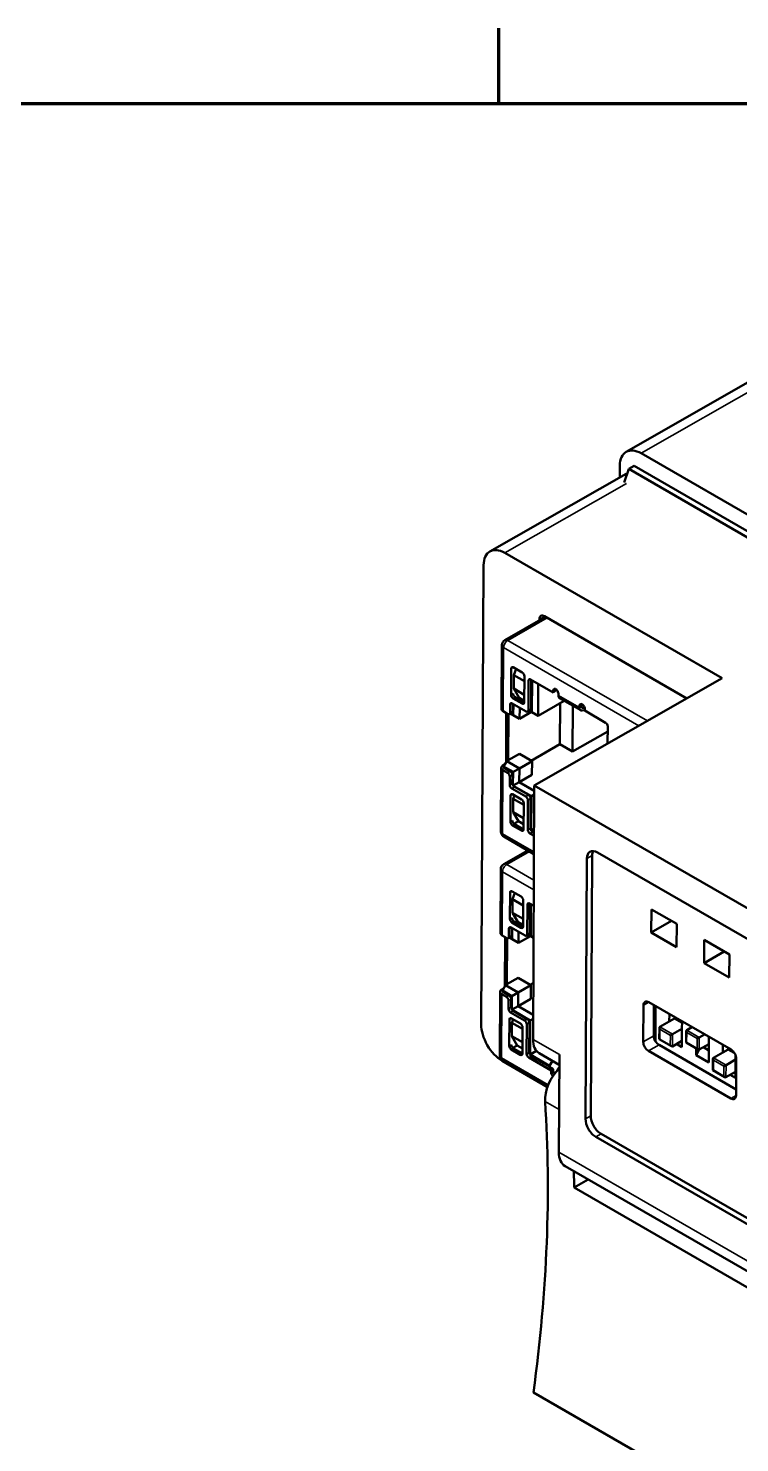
# Model space of a CAD drawing. Header units: millimetres. Extents: x -32 to 1257, y -135 to 348.
# Drawn here: x 274.9 to 313, y 263.8 to 339.7 of the extents above; entities that cross this region are included whole.
import ezdxf

# ---------------------------------------------------------------- set-up
doc = ezdxf.new("R2010")
doc.units = ezdxf.units.MM
for name, color, linetype, lineweight in [('경계(ISO)', 7, 'Continuous', 70), ('외형선(ISO)', 7, 'Continuous', 50), ('좁은 외형선(ISO)', 7, 'Continuous', 35)]:
    doc.layers.add(name, color=color, linetype=linetype, lineweight=lineweight)

# ---------------------------------------------------------------- blocks, each defined once
blk = doc.blocks.new('경계 Default Border')
at = {"layer": '경계(ISO)'}
blk.add_line((280, 287), (280, 290.4), dxfattribs=at)
at = {"layer": '경계(ISO)', "flags": 128}
blk.add_lwpolyline([(10, 10), (10, 287), (410, 287), (410, 10), (10, 10)], dxfattribs=at)

msp = doc.modelspace()

# ---------------------------------------------------------------- linework, layer by layer
at = {"layer": '외형선(ISO)'}
for p, q in [((313.71263, 320.87105), (306.92452, 316.99879)), ((327.80591, 305.32504), (307.72408, 316.91929)), ((306.91846, 315.82475), (299.61417, 311.65803)), ((306.58594, 316.26221), (306.5827, 315.63321)), ((306.81082, 315.34994), (307.05841, 316.07977)), ((307.35182, 316.24715), (307.05841, 316.07977)), ((327.50793, 304.27323), (307.05841, 316.07977)), ((307.35182, 316.24715), (327.80135, 304.44061)), ((300.41372, 311.57853), (312.06684, 304.8506)), ((299.14843, 286.28826), (299.27559, 310.92146)), ((300.41864, 306.90196), (302.60137, 308.1471)), ((302.55217, 308.1755), (310.17766, 303.77292)), ((302.26735, 307.95655), (302.26763, 308.01123)), ((300.25721, 306.62566), (300.23957, 303.20912)), ((300.75649, 305.37371), (300.74922, 303.96517)), ((301.35114, 305.16181), (300.8703, 305.43942)), ((301.01655, 305.35499), (300.89564, 305.01544)), ((300.89564, 305.01544), (300.89192, 304.29479)), ((301.45845, 303.96771), (300.89192, 304.29479)), ((300.89192, 304.29479), (301.17704, 303.80422)), ((301.46217, 304.68836), (300.89564, 305.01544)), ((301.45633, 303.55692), (301.4636, 304.96546)), ((301.68647, 304.7251), (301.67827, 303.13635)), ((303.00519, 304.09513), (301.80026, 304.7908)), ((301.82773, 304.77494), (301.81969, 303.21702)), ((301.87298, 304.74882), (301.86416, 303.04024)), ((312.06684, 304.8506), (301.99782, 299.10676)), ((302.21139, 304.55344), (302.20256, 302.84252)), ((301.56447, 303.07066), (300.81207, 303.50505)), ((300.86168, 303.76882), (301.34251, 303.49121)), ((300.97481, 303.83336), (301.45565, 303.55575)), ((301.17704, 303.80422), (301.1007, 303.76068)), ((301.45677, 303.64272), (301.17704, 303.80422)), ((302.20256, 302.84252), (303.6034, 303.64163)), ((303.00565, 304.18338), (303.00519, 304.09513)), ((303.00519, 304.09513), (303.11833, 304.15967)), ((303.00565, 304.18338), (303.11878, 304.24792)), ((303.11878, 304.24792), (303.11833, 304.15967)), ((303.19831, 304.23313), (303.11847, 304.18759)), ((303.28803, 303.93183), (303.28541, 304.03191)), ((304.48467, 303.13283), (303.3533, 303.78603)), ((303.36914, 301.30819), (303.38053, 303.51449)), ((300.3333, 303.07839), (300.58222, 302.93468)), ((300.49269, 302.98636), (300.47919, 300.37084)), ((300.60585, 302.92393), (300.59311, 300.45621)), ((300.80358, 303.0074), (300.66216, 302.92673)), ((300.69828, 303.43936), (300.69601, 303.00037)), ((300.72245, 302.96112), (301.20882, 302.68032)), ((300.72449, 302.96228), (300.87043, 302.87803)), ((300.83954, 303.4892), (300.83743, 303.08104)), ((300.87043, 302.87803), (300.87348, 303.4696)), ((301.20882, 302.68032), (300.87043, 302.87803)), ((301.21188, 303.27422), (301.20882, 302.68032)), ((301.20882, 302.68032), (301.85, 303.04607)), ((301.78584, 303.14338), (301.64442, 303.06271)), ((302.20256, 302.84252), (301.73333, 303.11343)), ((301.86416, 303.04024), (301.73537, 303.11459)), ((301.86416, 303.04024), (302.20256, 302.84252)), ((304.06067, 303.37763), (304.04796, 300.91627)), ((304.42304, 303.3751), (304.4194, 303.27864)), ((304.4194, 303.27864), (304.53254, 303.34318)), ((304.42304, 303.3751), (304.53618, 303.43963)), ((304.53618, 303.43963), (304.53254, 303.34318)), ((304.58332, 303.26273), (304.55125, 303.28125)), ((304.70234, 303.13373), (304.55753, 303.11885)), ((304.58332, 303.26273), (304.69476, 303.27418)), ((304.70224, 303.11534), (304.7027, 303.20359)), ((305.82232, 302.46866), (304.70224, 303.11534)), ((304.04796, 300.91627), (305.93332, 301.99177)), ((305.93, 301.34986), (305.93477, 302.27235)), ((301.83247, 300.4316), (303.36914, 301.30819)), ((304.04796, 300.91627), (303.36914, 301.30819)), ((300.59311, 300.45621), (301.19508, 300.7996)), ((301.8739, 300.40768), (301.19508, 300.7996)), ((300.22327, 300.05135), (300.20564, 296.63481)), ((300.31699, 300.18034), (300.39383, 300.22417)), ((300.317, 299.92062), (300.56592, 299.77691)), ((300.34528, 300.06661), (300.34555, 300.11903)), ((300.34528, 300.06661), (300.70734, 299.85758)), ((300.34555, 300.11903), (300.51627, 300.41237)), ((300.85467, 299.82509), (300.34555, 300.11903)), ((300.51627, 300.41237), (300.59311, 300.45621)), ((301.19509, 300.02046), (300.51627, 300.41237)), ((300.85097, 299.10912), (300.85467, 299.82509)), ((300.85467, 299.82509), (301.19509, 300.02046)), ((301.19509, 300.02046), (301.1913, 299.2867)), ((301.19509, 300.02046), (301.8739, 300.40768)), ((301.8739, 300.40768), (301.87011, 299.67393)), ((300.67836, 299.58059), (300.67609, 299.14161)), ((300.81978, 299.66126), (300.81751, 299.22228)), ((300.86718, 299.10069), (301.1913, 299.2867)), ((300.87046, 299.08003), (301.84083, 298.51978)), ((300.92996, 299.02596), (301.68236, 298.59157)), ((301.1913, 299.2867), (301.87011, 299.67393)), ((301.1913, 299.2867), (301.99635, 298.8219)), ((301.92748, 285.47989), (301.99782, 299.10676)), ((301.99782, 299.10676), (391.14984, 247.63481)), ((300.72132, 298.56028), (300.71405, 297.15173)), ((300.78854, 298.94529), (301.54094, 298.51089)), ((301.31597, 298.34838), (300.83513, 298.62599)), ((300.86145, 298.392), (300.85773, 297.67134)), ((300.92607, 298.57348), (300.86145, 298.392)), ((301.42798, 298.06491), (300.86145, 298.392)), ((301.65338, 298.31458), (301.64518, 296.72583)), ((301.7948, 298.39525), (301.7866, 296.8065)), ((301.84083, 298.51978), (301.83136, 296.6854)), ((301.99525, 298.60841), (301.84083, 298.51978)), ((301.42426, 297.34426), (300.85773, 297.67134)), ((300.85773, 297.67134), (301.14285, 297.18078)), ((301.42116, 296.74348), (301.42843, 298.15203)), ((300.82651, 296.95538), (301.30734, 296.67777)), ((301.14285, 297.18078), (300.90576, 297.04553)), ((300.93964, 297.01992), (301.42048, 296.74231)), ((301.42258, 297.01927), (301.14285, 297.18078)), ((301.83136, 296.6854), (301.98578, 296.77402)), ((301.83136, 296.6854), (301.98487, 296.59677)), ((300.36563, 296.35603), (301.97881, 295.42465)), ((301.75762, 296.52952), (301.98384, 296.3989)), ((301.89904, 296.61019), (301.98468, 296.56074)), ((300.35659, 294.88018), (301.64694, 295.61626)), ((304.74238, 281.22634), (304.81441, 295.18078)), ((305.02522, 281.38769), (305.09725, 295.34213)), ((305.38348, 295.50932), (390.29286, 246.48687)), ((300.19515, 294.60388), (300.17752, 291.18733)), ((300.69443, 293.35193), (300.68716, 291.94338)), ((301.28908, 293.14003), (300.80825, 293.41764)), ((300.83359, 292.99366), (300.82987, 292.27301)), ((300.95449, 293.3332), (300.83359, 292.99366)), ((301.40011, 292.66658), (300.83359, 292.99366)), ((301.39427, 291.53513), (301.40154, 292.94368)), ((301.39639, 291.94592), (300.82987, 292.27301)), ((300.82987, 292.27301), (301.11498, 291.78244)), ((301.62441, 292.70332), (301.61621, 291.11457)), ((301.96443, 292.63841), (301.73821, 292.76902)), ((301.76567, 292.75316), (301.75763, 291.19524)), ((301.81093, 292.72703), (301.80211, 291.01845)), ((308.27665, 292.45516), (308.27022, 291.21039)), ((309.63429, 291.67132), (308.27665, 292.45516)), ((300.63622, 291.41757), (300.63396, 290.97859)), ((301.50242, 291.04887), (300.75002, 291.48327)), ((300.77748, 291.46741), (300.77538, 291.05926)), ((300.79962, 291.74704), (301.28046, 291.46943)), ((300.80837, 290.85625), (300.81142, 291.44782)), ((300.91276, 291.81157), (301.39359, 291.53396)), ((301.11498, 291.78244), (301.03864, 291.73889)), ((301.39471, 291.62094), (301.11498, 291.78244)), ((308.27022, 291.21039), (309.35793, 291.83087)), ((309.62787, 290.42656), (309.63429, 291.67132)), ((300.27124, 291.05661), (300.52016, 290.91289)), ((300.43064, 290.96458), (300.41714, 288.34906)), ((300.54379, 290.90215), (300.53105, 288.43442)), ((300.74152, 290.98562), (300.60011, 290.90494)), ((300.6604, 290.93934), (301.14676, 290.65853)), ((300.66244, 290.9405), (300.80837, 290.85625)), ((301.14676, 290.65853), (300.80837, 290.85625)), ((301.14983, 291.25244), (301.14676, 290.65853)), ((301.14676, 290.65853), (301.78794, 291.02429)), ((301.72378, 291.1216), (301.58236, 291.04092)), ((301.9556, 290.92749), (301.67128, 291.09165)), ((301.80211, 291.01845), (301.67332, 291.09281)), ((301.80211, 291.01845), (301.95561, 290.92877)), ((308.27022, 291.21039), (309.62787, 290.42656)), ((311.10508, 290.82216), (311.09865, 289.5774)), ((312.46272, 290.03833), (311.10508, 290.82216)), ((311.09865, 289.5774), (312.18636, 290.19788)), ((312.4563, 288.79356), (312.46272, 290.03833)), ((311.09865, 289.5774), (312.4563, 288.79356)), ((300.28349, 288.09724), (300.45421, 288.39059)), ((300.45421, 288.39059), (300.53105, 288.43442)), ((301.13303, 287.99867), (300.45421, 288.39059)), ((300.53105, 288.43442), (301.13302, 288.77782)), ((301.81184, 288.3859), (301.13302, 288.77782)), ((301.13303, 287.99867), (301.81184, 288.3859)), ((301.77041, 288.40982), (301.94311, 288.50834)), ((301.81184, 288.3859), (301.80806, 287.65214)), ((300.16122, 288.02956), (300.14358, 284.61302)), ((300.25494, 288.15855), (300.33178, 288.20239)), ((300.25494, 287.89884), (300.50386, 287.75512)), ((300.28322, 288.04483), (300.28349, 288.09724)), ((300.28322, 288.04483), (300.64528, 287.83579)), ((300.79261, 287.8033), (300.28349, 288.09724)), ((300.75772, 287.63948), (300.75546, 287.2005)), ((300.78892, 287.08734), (300.79261, 287.8033)), ((300.79261, 287.8033), (301.13303, 287.99867)), ((301.13303, 287.99867), (301.12925, 287.26492)), ((301.12925, 287.26492), (301.80806, 287.65214)), ((300.61631, 287.55881), (300.61404, 287.11982)), ((300.72648, 286.92351), (301.47888, 286.48911)), ((300.80513, 287.07891), (301.12925, 287.26492)), ((300.80841, 287.05824), (301.77877, 286.498)), ((300.8679, 287.00418), (301.6203, 286.56978)), ((301.12925, 287.26492), (301.9343, 286.80012)), ((307.85011, 287.31328), (307.83996, 285.34786)), ((312.54699, 284.93008), (308.13464, 287.47754)), ((308.40564, 285.67055), (308.41413, 287.31618)), ((308.49514, 285.37774), (308.50487, 287.26379)), ((309.23822, 286.44345), (309.24026, 286.83922)), ((300.65926, 286.53849), (300.65199, 285.12995)), ((301.25391, 286.32659), (300.77308, 286.6042)), ((300.7994, 286.37021), (300.79568, 285.64956)), ((300.86402, 286.5517), (300.7994, 286.37021)), ((301.36592, 286.04313), (300.7994, 286.37021)), ((301.3591, 284.7217), (301.36637, 286.13025)), ((301.59132, 286.2928), (301.58312, 284.70405)), ((301.73274, 286.37347), (301.72454, 284.78472)), ((301.77877, 286.498), (301.7693, 284.66361)), ((301.93319, 286.58662), (301.77877, 286.498)), ((308.7024, 285.48469), (308.70558, 286.10173)), ((309.23822, 286.44345), (308.72911, 286.15303)), ((309.52106, 286.60479), (309.23822, 286.44345)), ((309.52143, 286.67688), (309.52106, 286.60479)), ((309.52106, 286.60479), (309.91871, 286.3752)), ((309.91908, 286.4473), (309.91704, 286.05153)), ((310.4518, 286.13974), (310.16933, 285.97861)), ((301.3622, 285.32248), (300.79568, 285.64956)), ((300.79568, 285.64956), (301.08079, 285.15899)), ((309.34856, 285.11163), (308.7024, 285.48469)), ((309.91366, 285.39639), (309.40455, 285.10597)), ((309.40793, 285.76111), (309.91704, 286.05153)), ((309.91366, 285.39639), (309.91197, 285.06882)), ((309.91704, 286.05153), (309.91366, 285.39639)), ((310.14581, 285.92731), (310.14262, 285.31027)), ((310.14262, 285.31027), (310.78878, 284.93721)), ((310.84816, 285.58669), (311.13062, 285.74782)), ((311.35593, 285.61774), (311.35388, 285.22197)), ((300.76445, 284.9336), (301.24529, 284.65599)), ((301.08079, 285.15899), (300.8437, 285.02375)), ((300.87759, 284.99814), (301.35842, 284.72053)), ((301.36052, 284.99749), (301.08079, 285.15899)), ((301.7693, 284.66361), (302.10973, 284.85898)), ((301.7693, 284.66361), (302.81582, 284.05941)), ((301.83698, 284.5884), (302.81564, 284.02338)), ((302.10976, 284.8662), (302.10973, 284.85898)), ((302.10973, 284.85898), (302.11385, 284.86134)), ((302.10973, 284.85898), (302.12209, 284.85184)), ((303.33887, 284.11606), (302.25883, 284.73962)), ((303.31464, 279.42229), (303.34169, 284.66339)), ((308.12112, 284.85699), (312.53346, 282.30952)), ((312.81965, 282.79358), (308.68679, 285.17968)), ((309.91197, 285.06882), (309.62742, 285.23311)), ((310.66999, 284.63118), (310.67192, 285.00468)), ((310.8448, 284.93156), (310.66999, 284.63118)), ((311.34881, 284.23926), (310.66999, 284.63118)), ((311.35388, 285.22197), (310.84478, 284.93155)), ((311.06424, 285.05674), (311.35217, 284.89051)), ((311.35388, 285.22197), (311.34881, 284.23926)), ((312.1119, 284.78433), (311.60279, 284.49391)), ((312.1119, 284.78433), (312.11394, 285.18009)), ((312.39474, 284.94567), (312.1119, 284.78433)), ((312.39511, 285.01776), (312.39474, 284.94567)), ((312.39474, 284.94567), (312.72364, 284.75578)), ((312.79191, 284.62272), (312.79072, 284.39241)), ((302.70189, 282.92249), (300.27304, 284.32479)), ((300.30358, 284.33424), (302.71004, 282.94487)), ((301.69556, 284.50773), (302.90049, 283.81207)), ((302.78735, 284.00724), (302.81564, 284.02338)), ((303.01363, 283.8766), (302.78735, 284.00724)), ((302.81582, 284.05941), (302.81564, 284.02338)), ((302.97204, 284.32785), (302.81582, 284.05941)), ((302.90049, 283.81207), (302.90004, 283.72382)), ((302.90004, 283.72382), (303.01317, 283.78836)), ((302.90049, 283.81207), (303.01363, 283.8766)), ((303.01363, 283.8766), (303.01317, 283.78836)), ((303.32393, 283.96755), (303.33818, 283.98231)), ((311.57608, 283.82557), (311.57926, 284.44261)), ((312.22224, 283.45251), (311.57608, 283.82557)), ((312.28162, 284.10199), (312.79072, 284.39241)), ((312.79072, 284.39241), (312.78734, 283.73727)), ((312.818, 282.47379), (312.82814, 284.43921)), ((303.04801, 283.64969), (303.13962, 283.70196)), ((312.78734, 283.73727), (312.27823, 283.44685)), ((312.78565, 283.4097), (312.5011, 283.57398)), ((312.78734, 283.73727), (312.78565, 283.4097)), ((390.21407, 231.22215), (305.30468, 280.24461)), ((390.4969, 231.38349), (305.58752, 280.40595)), ((395.85272, 225.44644), (303.64599, 278.68202)), ((304.88633, 277.96274), (304.13198, 277.53295)), ((304.88633, 277.96274), (304.88635, 277.9659)), ((396.33871, 224.29737), (304.13198, 277.53295)), ((305.59344, 277.55449), (305.59346, 277.55765)), ((396.99023, 211.67115), (301.95508, 266.53972))]:
    msp.add_line(p, q, dxfattribs=at)
for centre, start, end in [((300.5772, 306.62401), 119.7024734, 179.7042468), ((300.52563, 296.63315), 179.7042468, 240), ((300.51515, 294.60223), 119.7024734, 179.7042468), ((300.46358, 284.61137), 179.7042468, 240)]:
    msp.add_arc(centre, 0.32, start, end, dxfattribs=at)
for centre, major_axis, ratio, start_param, end_param in [((307.71732, 315.60902), (-0.79279, 1.38978), 0.58079145, 5.50079417, 7.0715905), ((300.40696, 310.26826), (-0.79279, 1.38978), 0.58079145, 5.50079417, 7.0715905), ((302.55048, 307.84794), (-0.1982, 0.34744), 0.58079145, 5.50079417, 7.0715905), ((300.86963, 305.30839), (-0.07928, 0.13898), 0.58079145, 5.50079417, 7.0715905), ((300.98276, 305.37293), (-0.07928, 0.13898), 0.58079145, 0.77653654, 0.78840519), ((301.35046, 305.03078), (0.07928, -0.13898), 0.58079145, 0.78840519, 2.35920152), ((301.79959, 304.65979), (-0.07927, 0.13895), 0.58079145, 5.50079417, 7.0715905), ((303.14542, 304.11275), (-0.0981, 0.17196), 0.58079145, 3.92990174, 7.13352299), ((303.25856, 304.17728), (0.0981, -0.17196), 0.58079145, 3.74370594, 3.99193033), ((300.8114, 303.37405), (-0.07927, 0.13895), 0.58079145, 5.50079417, 7.0715905), ((300.86236, 303.89985), (-0.07928, 0.13898), 0.58079145, 0.78840519, 2.35920152), ((300.97549, 303.96438), (-0.07928, 0.13898), 0.58079145, 0.78840519, 2.35920152), ((301.34319, 303.62224), (0.07928, -0.13898), 0.58079145, 5.50079417, 7.0715905), ((301.45632, 303.68678), (-0.07928, 0.13898), 0.58079145, 2.35920152, 2.36505611), ((303.51087, 304.05895), (-0.15757, -0.27292), 0.57735027, 5.49180893, 6.28318531), ((300.55957, 303.20747), (-0.32, 0.00165), 0.57388845, 0, 0.78836945), ((300.58289, 303.06568), (0.07927, -0.13895), 0.58079145, 5.50079417, 7.0715905), ((300.72431, 303.14635), (0.07927, -0.13895), 0.58079145, 0, 0.78840519), ((301.56515, 303.20166), (0.07927, -0.13895), 0.58079145, 5.50079417, 7.0715905), ((301.70657, 303.28233), (0.07927, -0.13895), 0.58079145, 0, 0.78840519), ((304.64224, 303.40575), (-0.15757, -0.27292), 0.57735027, 5.49180893, 6.67863283), ((304.56303, 303.29429), (-0.0981, 0.17196), 0.58079145, 3.86806536, 7.0716866), ((304.64563, 303.40769), (-0.07997, -0.13851), 0.57735027, 5.49180893, 6.48509423), ((304.67616, 303.35883), (0.0981, -0.17196), 0.58079145, 3.74370594, 3.93009395), ((305.82165, 302.33766), (-0.07927, 0.13895), 0.58079145, 3.92999784, 5.50079417), ((300.54327, 300.0497), (-0.32, 0.00165), 0.57388845, 5.50075843, 7.07155476), ((300.39434, 300.32244), (0.06, 0.10392), 0.57735027, 3.92101261, 4.18694347), ((300.39434, 300.32244), (0.06, 0.10392), 0.57735027, 5.22587807, 5.49180893), ((300.56524, 299.6459), (-0.07927, 0.13895), 0.58079145, 3.92999784, 5.50079417), ((300.70666, 299.72657), (0.07927, -0.13895), 0.58079145, 0.78840519, 2.35920152), ((300.78921, 299.0763), (0.07927, -0.13895), 0.58079145, 3.92999784, 5.50079417), ((300.93063, 299.15697), (0.07927, -0.13895), 0.58079145, 3.92999784, 4.72545367), ((301.15612, 299.29654), (0.37559, 0.10469), 0.53870273, 3.63028965, 3.69886454), ((301.41126, 299.50714), (0.51361, 0.48039), 0.37905258, 2.85714331, 2.92427717), ((300.93063, 299.15697), (0.07927, -0.13895), 0.58079145, 4.94593133, 5.50079417), ((300.83446, 298.49496), (-0.07928, 0.13898), 0.58079145, 5.50079417, 7.0715905), ((300.94759, 298.5595), (-0.07928, 0.13898), 0.58079145, 0.77653654, 0.78840519), ((301.31529, 298.21735), (0.07928, -0.13898), 0.58079145, 0.78840519, 2.35920152), ((301.54026, 298.37989), (-0.07927, 0.13895), 0.58079145, 3.92999784, 5.50079417), ((301.68168, 298.46056), (0.07927, -0.13895), 0.58079145, 0.78840519, 2.35920152), ((300.82719, 297.08641), (-0.07928, 0.13898), 0.58079145, 0.78840519, 2.35920152), ((300.94032, 297.15095), (-0.07928, 0.13898), 0.58079145, 0.78840519, 2.35920152), ((301.30802, 296.8088), (0.07928, -0.13898), 0.58079145, 5.50079417, 7.0715905), ((301.42115, 296.87334), (-0.07928, 0.13898), 0.58079145, 2.35920152, 2.36505611), ((301.7583, 296.66052), (0.07927, -0.13895), 0.58079145, 3.92999784, 5.50079417), ((301.89972, 296.74119), (0.07927, -0.13895), 0.58079145, 3.92999784, 5.50079417), ((305.3801, 294.85418), (-0.3964, 0.69489), 0.58079145, 5.50079417, 7.0715905), ((305.66294, 295.01553), (-0.3964, 0.69489), 0.58079145, 0.35800508, 0.78840519), ((300.80757, 293.28661), (-0.07928, 0.13898), 0.58079145, 5.50079417, 7.0715905), ((300.92071, 293.35115), (-0.07928, 0.13898), 0.58079145, 0.77653654, 0.78840519), ((301.2884, 293.009), (0.07928, -0.13898), 0.58079145, 0.78840519, 2.35920152), ((301.73753, 292.63801), (-0.07927, 0.13895), 0.58079145, 5.50079417, 7.0715905), ((300.74934, 291.35226), (-0.07927, 0.13895), 0.58079145, 5.50079417, 7.0715905), ((300.8003, 291.87806), (-0.07928, 0.13898), 0.58079145, 0.78840519, 2.35920152), ((300.91344, 291.9426), (-0.07928, 0.13898), 0.58079145, 0.78840519, 2.35920152), ((301.28113, 291.60045), (0.07928, -0.13898), 0.58079145, 5.50079417, 7.0715905), ((301.39427, 291.66499), (-0.07928, 0.13898), 0.58079145, 2.35920152, 2.36505611), ((300.49751, 291.18568), (-0.32, 0.00165), 0.57388845, 0, 0.78836945), ((300.52084, 291.0439), (0.07927, -0.13895), 0.58079145, 5.50079417, 7.0715905), ((300.66226, 291.12457), (0.07927, -0.13895), 0.58079145, 0, 0.78840519), ((301.5031, 291.17988), (0.07927, -0.13895), 0.58079145, 5.50079417, 7.0715905), ((301.64451, 291.26055), (0.07927, -0.13895), 0.58079145, 0, 0.78840519), ((300.33229, 288.30066), (0.06, 0.10392), 0.57735027, 5.22587807, 5.49180893), ((300.48121, 288.02791), (-0.32, 0.00165), 0.57388845, 5.50075843, 7.07155476), ((300.33229, 288.30066), (0.06, 0.10392), 0.57735027, 3.92101261, 4.18694347), ((300.50319, 287.62412), (-0.07927, 0.13895), 0.58079145, 3.92999784, 5.50079417), ((300.64461, 287.70479), (0.07927, -0.13895), 0.58079145, 0.78840519, 2.35920152), ((300.72716, 287.05451), (0.07927, -0.13895), 0.58079145, 3.92999784, 5.50079417), ((300.86858, 287.13519), (0.07927, -0.13895), 0.58079145, 3.92999784, 4.72545367), ((301.09406, 287.27476), (0.37559, 0.10469), 0.53870273, 3.63028965, 3.69886454), ((301.3492, 287.48536), (0.51361, 0.48039), 0.37905258, 2.85714331, 2.92427717), ((300.86858, 287.13519), (0.07927, -0.13895), 0.58079145, 4.94593133, 5.50079417), ((308.13295, 287.14998), (-0.1982, 0.34744), 0.58079145, 5.50079417, 7.0715905), ((300.2798, 285.63507), (-0.79279, 1.38978), 0.58079145, 0.78840519, 2.35920152), ((300.7724, 286.47317), (-0.07928, 0.13898), 0.58079145, 5.50079417, 7.0715905), ((300.88554, 286.53771), (-0.07928, 0.13898), 0.58079145, 0.77653654, 0.78840519), ((301.25323, 286.19557), (0.07928, -0.13898), 0.58079145, 0.78840519, 2.35920152), ((301.47821, 286.3581), (-0.07927, 0.13895), 0.58079145, 3.92999784, 5.50079417), ((301.61962, 286.43878), (0.07927, -0.13895), 0.58079145, 0.78840519, 2.35920152), ((308.78534, 286.05485), (0.05632, -0.09813), 0.57562194, 3.14008919, 4.71088552), ((303.05883, 286.12526), (-0.8, -1.38564), 0.57735027, 5.49180893, 6.28318531), ((308.12281, 285.18456), (0.1982, -0.34744), 0.58079145, 3.92999784, 5.50079417), ((308.68848, 285.50725), (-0.1982, 0.34744), 0.58079145, 0.78840519, 2.35920152), ((308.78264, 285.53074), (0.08024, 0.04605), 0.00258862, 2.35171974, 3.14309611), ((309.35103, 285.72826), (-0.08024, -0.04605), 0.00258862, 3.92251605, 5.49331238), ((310.22556, 285.88043), (0.05632, -0.09813), 0.57562194, 3.14008919, 4.71088552), ((310.22286, 285.35632), (0.08024, 0.04605), 0.00258862, 2.35171974, 3.14309611), ((310.79125, 285.55383), (-0.08024, -0.04605), 0.00258862, 3.92251605, 5.49331238), ((300.76513, 285.06463), (-0.07928, 0.13898), 0.58079145, 0.78840519, 2.35920152), ((300.87827, 285.12917), (-0.07928, 0.13898), 0.58079145, 0.78840519, 2.35920152), ((301.24596, 284.78702), (0.07928, -0.13898), 0.58079145, 5.50079417, 7.0715905), ((301.3591, 284.85156), (-0.07928, 0.13898), 0.58079145, 2.35920152, 2.36505611), ((301.69624, 284.63874), (0.07927, -0.13895), 0.58079145, 3.92999784, 5.50079417), ((301.83766, 284.71941), (0.07927, -0.13895), 0.58079145, 3.92999784, 5.50079417), ((309.34832, 285.20414), (0.05632, -0.09813), 0.57562194, 4.71088552, 6.28168185), ((310.78854, 285.02972), (0.05632, -0.09813), 0.57562194, 4.71088552, 6.28168185), ((312.5453, 284.60251), (-0.1982, 0.34744), 0.58079145, 3.92999784, 5.50079417), ((303.70457, 282.89627), (-0.8, -1.38564), 0.57735027, 4.25708622, 5.57003168), ((303.15284, 283.69765), (0.0981, -0.17196), 0.58079145, 3.86806536, 4.8810948), ((303.40617, 283.77588), (0.15757, 0.27292), 0.57735027, 1.16339239, 1.85594421), ((311.65902, 284.39573), (0.05632, -0.09813), 0.57562194, 3.14008919, 4.71088552), ((311.65632, 283.87162), (0.08024, 0.04605), 0.00258862, 2.35171974, 3.14309611), ((312.22471, 284.06913), (-0.08024, -0.04605), 0.00258862, 3.92251605, 5.49331238), ((303.03971, 283.63312), (0.0981, -0.17196), 0.58079145, 3.86806536, 5.18297722), ((312.222, 283.54502), (0.05632, -0.09813), 0.57562194, 4.71088552, 6.28168185), ((312.53515, 282.63709), (0.1982, -0.34744), 0.58079145, 5.50079417, 7.0715905), ((305.30807, 280.89974), (0.3964, -0.69489), 0.58079145, 3.92999784, 5.50079417), ((305.5909, 281.06109), (0.3964, -0.69489), 0.58079145, 3.92999784, 5.50079417), ((304.44599, 280.06766), (-0.8, -1.38564), 0.57735027, 5.49180893, 6.28318531)]:
    msp.add_ellipse(centre, major_axis=major_axis, ratio=ratio, start_param=start_param, end_param=end_param, dxfattribs=at)
for points in [[(301.95508, 266.53972), (302.68875, 272.0318), (302.89577, 277.23538), (302.57615, 282.15048)], [(304.11763, 278.40972), (304.12418, 278.11854), (304.12897, 277.82628), (304.13198, 277.53295)]]:
    msp.add_open_spline(points, degree=3, dxfattribs=at)
at = {"layer": '좁은 외형선(ISO)'}
for p, q in [((307.72408, 316.91929), (314.51218, 320.79155)), ((300.41372, 311.57853), (306.93384, 315.29791)), ((300.57856, 306.88606), (302.6947, 308.09321)), ((302.26763, 308.01123), (302.55387, 308.17452)), ((308.06151, 302.56578), (300.57856, 306.88606)), ((300.35093, 306.49493), (300.3333, 303.07839)), ((307.60625, 302.30607), (300.35093, 306.49493)), ((300.75649, 305.37371), (300.86962, 305.43825)), ((301.68647, 304.7251), (301.80095, 304.7904)), ((300.74922, 303.96517), (300.86235, 304.0297)), ((300.86168, 303.76882), (300.97481, 303.83336)), ((301.34251, 303.49121), (301.45565, 303.55575)), ((304.4194, 303.27864), (303.28803, 303.93183)), ((300.69601, 303.00037), (300.83743, 303.08104)), ((300.69828, 303.43936), (300.81276, 303.50466)), ((301.67827, 303.13635), (301.81969, 303.21702)), ((300.317, 299.92062), (300.29936, 296.50408)), ((300.39383, 300.22417), (300.40349, 300.21859)), ((300.47919, 300.37084), (300.48885, 300.36527)), ((300.56592, 299.77691), (300.70734, 299.85758)), ((300.67609, 299.14161), (300.81751, 299.22228)), ((300.67836, 299.58059), (300.81978, 299.66126)), ((300.78854, 298.94529), (300.92996, 299.02596)), ((300.72132, 298.56028), (300.83445, 298.62481)), ((301.54094, 298.51089), (301.68236, 298.59157)), ((301.65338, 298.31458), (301.7948, 298.39525)), ((300.71405, 297.15173), (300.82718, 297.21627)), ((300.82651, 296.95538), (300.93964, 297.01992)), ((301.30734, 296.67777), (301.42048, 296.74231)), ((301.64518, 296.72583), (301.7866, 296.8065)), ((300.29936, 296.50408), (301.97938, 295.53412)), ((301.75762, 296.52952), (301.89904, 296.61019)), ((300.5165, 294.86428), (301.74027, 295.56238)), ((304.81441, 295.18078), (305.09725, 295.34213)), ((300.28888, 294.47315), (300.27124, 291.05661)), ((301.9689, 293.50319), (300.28888, 294.47315)), ((301.97159, 294.02419), (300.5165, 294.86428)), ((300.69443, 293.35193), (300.80757, 293.41647)), ((301.62441, 292.70332), (301.73889, 292.76862)), ((300.63622, 291.41757), (300.7507, 291.48288)), ((300.68716, 291.94338), (300.8003, 292.00792)), ((300.79962, 291.74704), (300.91276, 291.81157)), ((301.28046, 291.46943), (301.39359, 291.53396)), ((300.63396, 290.97859), (300.77538, 291.05926)), ((301.61621, 291.11457), (301.75763, 291.19524)), ((300.41714, 288.34906), (300.4268, 288.34348)), ((300.25494, 287.89884), (300.23731, 284.48229)), ((300.33178, 288.20239), (300.34144, 288.19681)), ((300.50386, 287.75512), (300.64528, 287.83579)), ((300.61631, 287.55881), (300.75772, 287.63948)), ((300.61404, 287.11982), (300.75546, 287.2005)), ((300.72648, 286.92351), (300.8679, 287.00418)), ((307.85011, 287.31328), (308.13635, 287.47656)), ((300.65926, 286.53849), (300.7724, 286.60303)), ((301.47888, 286.48911), (301.6203, 286.56978)), ((301.59132, 286.2928), (301.73274, 286.37347)), ((309.40793, 285.76111), (308.72911, 286.15303)), ((303.34169, 284.66339), (301.92748, 285.47989)), ((308.40564, 285.67055), (307.83996, 285.34786)), ((308.72607, 285.49847), (308.72877, 286.02259)), ((308.72607, 285.49847), (309.29175, 285.17188)), ((308.72877, 286.02259), (309.29446, 285.69599)), ((309.29446, 285.69599), (309.29175, 285.17188)), ((309.40455, 285.10597), (309.40793, 285.76111)), ((310.16629, 285.32405), (310.169, 285.84816)), ((310.73198, 284.99745), (310.16629, 285.32405)), ((310.169, 285.84816), (310.73468, 285.52156)), ((310.84816, 285.58669), (310.16933, 285.97861)), ((310.73468, 285.52156), (310.73198, 284.99745)), ((310.84478, 284.93155), (310.84816, 285.58669)), ((300.65199, 285.12995), (300.76513, 285.19448)), ((300.76445, 284.9336), (300.87759, 284.99814)), ((301.24529, 284.65599), (301.35842, 284.72053)), ((301.58312, 284.70405), (301.72454, 284.78472)), ((301.69556, 284.50773), (301.83698, 284.5884)), ((308.12112, 284.85699), (308.68679, 285.17968)), ((300.23731, 284.48229), (302.74505, 283.03445)), ((303.33806, 283.95939), (303.32393, 283.96755)), ((311.59975, 283.83935), (311.60246, 284.36346)), ((311.59975, 283.83935), (312.16544, 283.51276)), ((311.60246, 284.36346), (312.16814, 284.03687)), ((312.28162, 284.10199), (311.60279, 284.49391)), ((312.16814, 284.03687), (312.16544, 283.51276)), ((312.27823, 283.44685), (312.28162, 284.10199)), ((312.81798, 282.47183), (312.53346, 282.30952)), ((302.57615, 282.15048), (303.32649, 281.71727)), ((305.02522, 281.38769), (304.74238, 281.22634)), ((305.30468, 280.24461), (305.58752, 280.40595)), ((395.52136, 226.18671), (303.31464, 279.42229))]:
    msp.add_line(p, q, dxfattribs=at)
for centre, major_axis, ratio, start_param, end_param in [((300.5772, 306.62401), (-0.32, 0.00165), 0.57388845, 0, 0.78836945), ((300.5772, 306.62401), (0.16, 0.27713), 0.57735027, 0.77941995, 2.35021628), ((300.5772, 306.62401), (-0.15856, 0.27796), 0.58079145, 5.50079417, 6.28318531), ((300.52563, 296.63315), (-0.32, 0.00165), 0.57388845, 0, 0.78836945), ((300.52563, 296.63315), (-0.16, -0.27713), 0.57735027, 5.49180893, 6.28318531), ((300.51515, 294.60223), (-0.32, 0.00165), 0.57388845, 0, 0.78836945), ((300.51515, 294.60223), (0.16, 0.27713), 0.57735027, 0.77941995, 2.35021628), ((300.51515, 294.60223), (-0.15856, 0.27796), 0.58079145, 5.50079417, 6.28318531), ((300.46358, 284.61137), (-0.32, 0.00165), 0.57388845, 0, 0.78836945), ((300.46358, 284.61137), (-0.16, -0.27713), 0.57735027, 5.49180893, 6.28318531)]:
    msp.add_ellipse(centre, major_axis=major_axis, ratio=ratio, start_param=start_param, end_param=end_param, dxfattribs=at)

# ---------------------------------------------------------------- block references
at = {"color": 0, "xscale": 1.185080625, "yscale": 1.185080625, "zscale": 1.185080625}
msp.add_blockref('경계 Default Border', (-31.72493, -4.42746), dxfattribs=at)

doc.saveas('drawing.dxf')
